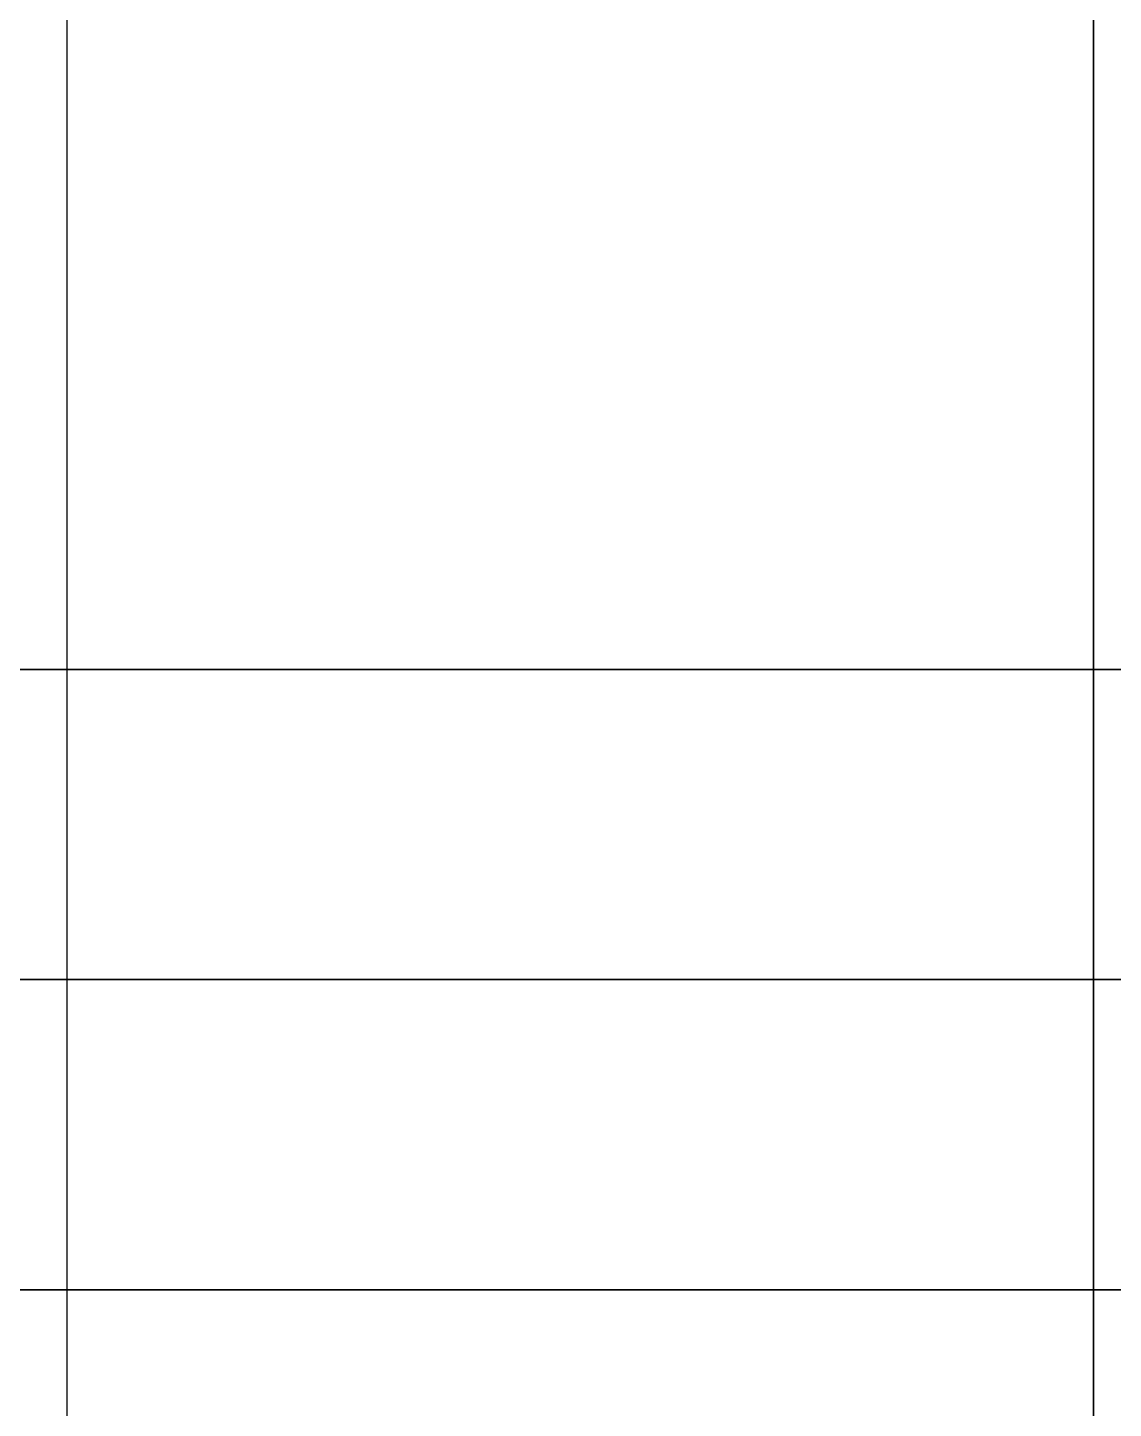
# Model space of a CAD drawing. Header units: millimetres. Extents: x -1 to 3, y -3 to 11.3.
# Drawn here: x -0.02 to 0.54, y -0.901 to -0.189 of the extents above; entities that cross this region are included whole.
import ezdxf

# ---------------------------------------------------------------- set-up
doc = ezdxf.new("R2010")
doc.units = ezdxf.units.MM
for name, color, linetype in [('drawing', 9, 'Continuous'), ('hansa_parts', 4, 'Continuous'), ('tent', 3, 'Continuous')]:
    doc.layers.add(name, color=color, linetype=linetype)

msp = doc.modelspace()

# ---------------------------------------------------------------- linework, layer by layer
for points in [[(0.53, 1.03, 0.34), (0.53, -2.43, 0.34), (-0.53, -2.43, 0.34), (-0.53, 1.03, 0.34)], [(0.53, -2.65, 0.78), (0.53, -2.43, 0.34), (0.53, 1.03, 0.34), (0.53, 1.03, 0.78)], [(0.9, 0.03, 1.7), (-0.9, 0.03, 1.7), (-0.7, -1.16, 1.7), (0.7, -1.16, 1.7)]]:
    msp.add_3dface(points)
at = {"layer": 'drawing'}
msp.add_xline((0, -0.18, 0.39), (0, -1), dxfattribs=at)
at = {"layer": 'hansa_parts'}
msp.add_3dface([(-0.86, 0.03, 2.24), (-0.86, -1.16, 2.24), (0.86, -1.16, 2.24), (0.86, 0.03, 2.24)], dxfattribs=at)
at = {"layer": 'tent'}
for points in [[(-0.74, 0.08, 2.23), (-0.74, -0.52, 2.19), (0.74, -0.52, 2.19), (0.74, 0.08, 2.23)], [(-0.74, -0.52, 2.19), (-0.74, -0.68, 2.15), (0.74, -0.68, 2.15), (0.74, -0.52, 2.19)], [(0.74, -0.84, 2.19), (0.74, -0.68, 2.15), (-0.74, -0.68, 2.15), (-0.74, -0.84, 2.19)], [(0.74, -1.25, 2.23), (0.74, -0.84, 2.19), (-0.74, -0.84, 2.19), (-0.74, -1.25, 2.23)]]:
    msp.add_3dface(points, dxfattribs=at)

doc.saveas('drawing.dxf')
